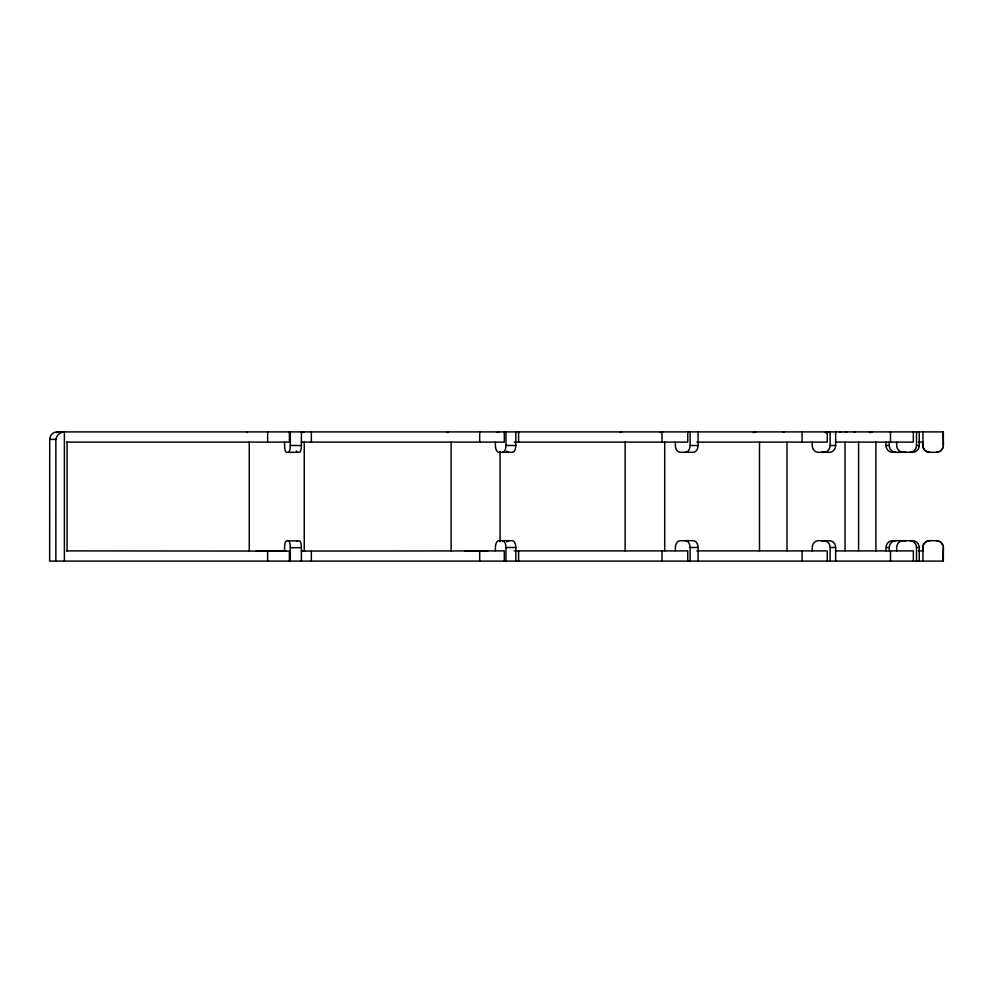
<?xml version="1.0" encoding="UTF-8"?>
<svg xmlns="http://www.w3.org/2000/svg" width="993" height="993" viewBox="0 0 993 993"><rect width="100%" height="100%" fill="white"/><g stroke="black" fill="none" stroke-linecap="round" stroke-linejoin="round"><path stroke-width="1.49" d="M55.869 561.095L55.869 439.378C56.527 435.319 60.25 431.967 64.396 431.905L64.396 561.095M869.657 432.638L871.643 431.905M302.617 551.078L305.012 551.078M922.696 550.892L922.696 547.503A6.802 6.802 0 0 1 929.485 540.701L936.548 540.701A6.802 6.802 0 0 1 943.35 547.503L943.35 561.095L49.65 561.095L49.724 439.378A7.485 7.385 -90 0 1 57.11 431.905L943.35 431.905L943.35 445.497A6.802 6.802 0 0 1 936.548 452.299L929.485 452.299A6.802 6.802 0 0 1 922.696 445.497L922.696 442.108M49.65 439.378L55.869 439.378M66.519 442.108L289.397 442.108L289.397 431.905M301.313 442.108L504.295 442.108L504.295 431.905M514.151 442.108L687.752 442.108L687.752 431.905M696.825 442.108L827.268 442.108L827.268 431.905M835.87 442.108L913.337 442.108L913.337 431.905M918.302 442.108L922.956 442.108M288.404 452.299A6.802 1.912 -90 0 0 290.316 445.497L301.388 445.497L301.388 431.905M502.458 452.299A6.802 3.538 -90 0 0 505.983 445.497L515.839 445.497L515.839 431.905M685.182 452.299A6.802 4.915 -90 0 0 690.11 445.497L698.079 445.497L698.079 431.905M824.153 452.299A6.802 5.97 -90 0 0 830.123 445.497L835.659 445.497L835.659 431.905M886.017 442.108L886.017 445.497L889.269 445.497A6.802 6.529 -90 0 0 895.785 452.299M909.898 452.299A6.802 6.603 -90 0 0 916.502 445.497L919.233 445.497L919.233 431.905M922.696 445.497L922.956 445.497A6.802 6.802 0 0 0 929.758 452.299M943.35 445.497L943.089 431.905M502.458 540.701A6.802 3.538 -90 0 1 505.983 547.503L515.839 547.503L515.839 561.095M685.182 540.701A6.802 4.915 -90 0 1 690.11 547.503L698.079 547.503L698.079 561.095M824.153 540.701A6.802 5.97 -90 0 1 830.123 547.503L835.659 547.503L835.659 561.095M886.017 550.892L886.017 547.503L889.269 547.503A6.802 6.529 -90 0 1 895.785 540.701M909.898 540.701A6.802 6.603 -90 0 1 916.502 547.503L919.233 547.503L919.233 561.095M922.696 547.503L922.956 547.503A6.802 6.802 0 0 1 929.758 540.701M943.35 547.503L943.089 561.095M288.404 540.887A6.802 1.912 -90 0 1 290.316 547.677L301.388 547.677L301.388 561.095M285.165 551.078L277.817 551.078L289.397 551.078L289.397 561.095M301.313 551.065L504.295 550.892L504.295 561.095M514.151 550.892L687.752 550.892L687.752 561.095M696.825 550.892L827.268 550.892L827.268 561.095M835.87 550.892L913.337 550.892L913.337 561.095M918.302 550.892L922.956 550.892M256.281 551.065L264.275 551.065A298.334 1.837 0.1 0 0 285.761 551.065M282.707 551.078L285.636 551.078M66.519 550.904L284.581 551.078L284.581 547.677A6.802 1.912 -90 0 1 286.493 540.887L299.476 540.887A6.802 1.912 -90 0 1 301.388 547.677M922.956 431.905L922.956 445.497M922.956 547.503L922.956 561.095M916.502 431.905L916.502 445.497M916.502 547.503L916.502 561.095M896.679 442.108L896.679 445.497A6.802 6.603 -90 0 0 903.282 452.299L912.629 452.299A6.802 6.603 -90 0 0 919.233 445.497M896.679 550.892L896.679 547.503A6.802 6.603 -90 0 1 903.282 540.701L912.629 540.701A6.802 6.603 -90 0 1 919.233 547.503M890.485 431.905L890.485 442.108M890.485 550.892L890.485 561.095M889.269 442.108L889.269 445.497M889.269 547.503L889.269 550.892M875.9 442.108L875.9 550.892M858.585 442.108L858.585 550.892M845.031 442.108L845.031 550.892M830.123 431.905L830.123 445.497M830.123 547.503L830.123 561.095M812.224 442.108L812.224 445.497A6.802 5.97 -90 0 0 818.195 452.299L829.701 452.299A6.802 5.97 -90 0 0 835.659 445.497M812.224 550.892L812.224 547.503A6.802 5.97 -90 0 1 818.195 540.701L829.701 540.701A6.802 5.97 -90 0 1 835.659 547.503M802.108 431.905L802.108 442.108M802.108 550.892L802.108 561.095M787.002 442.108L787.002 550.892M759.496 442.108L759.496 550.892M690.11 431.905L690.11 445.497M690.11 547.503L690.11 561.095M675.352 442.108L675.352 445.497A6.802 4.915 -90 0 0 680.267 452.299L693.164 452.299A6.802 4.915 -90 0 0 698.079 445.497M675.352 550.892L675.352 547.503A6.802 4.915 -90 0 1 680.267 540.701L693.164 540.701A6.802 4.915 -90 0 1 698.079 547.503M664.714 442.108L664.714 550.892M661.996 431.905L661.996 442.108M661.996 550.892L661.996 561.095M625.131 442.108L625.131 550.892M518.607 431.905L518.607 442.108M518.607 550.892L518.607 561.095M505.983 431.905L505.983 445.497M505.983 547.503L505.983 561.095M500.062 451.294L500.062 541.706M495.383 442.108L495.383 445.497A6.802 3.538 -90 0 0 498.92 452.299L512.314 452.299A6.802 3.538 -90 0 0 515.839 445.497M495.383 550.892L495.383 547.503A6.802 3.538 -90 0 1 498.92 540.701L512.314 540.701A6.802 3.538 -90 0 1 515.839 547.503M479.693 431.905L479.693 442.108M479.693 550.916L479.693 561.095M451.107 442.108L451.107 550.916M311.343 431.905L311.343 442.108M311.343 551.065L311.343 561.095M304.255 442.108L304.255 551.053M290.316 431.905L290.316 445.497M290.316 547.677L290.316 561.095M284.581 442.108L284.581 445.497A6.802 1.912 -90 0 0 286.493 452.299L299.476 452.299A6.802 1.912 -90 0 0 301.388 445.497M267.638 431.905L267.638 442.108M267.638 551.065L267.638 561.095M249.255 442.108L249.255 551.053M67.09 442.108L67.09 550.892M886.017 445.497A6.802 6.529 -90 0 0 892.546 452.299L902.314 452.299A6.802 6.529 -90 0 0 904.338 451.964M901.085 451.964A6.802 6.529 -90 0 1 899.075 452.299M904.338 541.036A6.802 6.529 -90 0 0 902.314 540.701L892.546 540.701A6.802 6.529 -90 0 0 886.017 547.503M942.754 447.607A6.802 6.802 0 0 1 940.284 451.008M938.385 451.964A6.802 6.802 0 0 1 936.287 452.299M906.013 452.299A6.802 6.603 -90 0 1 903.978 451.964M823.731 452.299A6.802 5.97 -90 0 1 821.894 451.964M688.236 452.299A6.802 4.915 -90 0 1 686.722 451.964M508.776 452.299A6.802 3.538 -90 0 1 506.703 451.008M297.565 452.299A6.802 1.912 -90 0 1 296.448 451.008M296.981 541.21A6.802 1.912 -90 0 1 297.565 540.887M506.703 541.992A6.802 3.538 -90 0 1 508.776 540.701M686.722 541.036A6.802 4.915 -90 0 1 688.236 540.701M821.894 541.036A6.802 5.97 -90 0 1 823.731 540.701M903.978 541.036A6.802 6.603 -90 0 1 906.013 540.701M936.287 540.701A6.802 6.802 0 0 1 938.385 541.036M940.284 541.992A6.802 6.802 0 0 1 942.754 545.393M899.075 540.701A6.802 6.529 -90 0 1 901.085 541.036M497.009 432.638A7.485 4.692 -90 0 1 499.045 431.905M619.855 432.638A7.485 4.692 -90 0 1 621.891 431.905M827.268 432.638A7.485 6.839 -90 0 1 830.235 431.905M826.226 432.638A7.485 6.839 -90 0 1 829.192 431.905M845.229 432.092A7.485 7.385 -90 0 1 846.868 431.905M59.307 432.638A7.485 1.142 -90 0 1 59.803 431.905M246.823 432.638A7.485 1.142 -90 0 1 247.319 431.905M660.196 432.638A7.485 6.032 -90 0 1 662.815 431.905M753.29 432.638A7.485 6.032 -90 0 1 755.909 431.905M782.807 432.092A7.485 6.976 -90 0 1 784.358 431.905M302.89 432.638A7.485 3.016 -90 0 1 304.193 431.905M447.111 432.638A7.485 3.016 -90 0 1 448.426 431.905M869.371 432.092A7.485 7.385 -90 0 1 871.01 431.905M826.784 432.638A7.485 3.016 -90 0 1 828.1 431.905A7.485 6.839 -90 0 0 825.121 432.638M870.712 432.092A7.485 7.435 -90 0 1 872.363 431.905M853.707 432.092A7.485 7.435 -90 0 1 855.358 431.905M839.78 432.092A7.485 6.976 -90 0 1 841.344 431.905M56.613 432.638A7.485 1.142 90 0 1 57.11 431.905M464.811 550.916A298.347 0.757 -0.1 0 1 487.675 550.904"/></g></svg>
